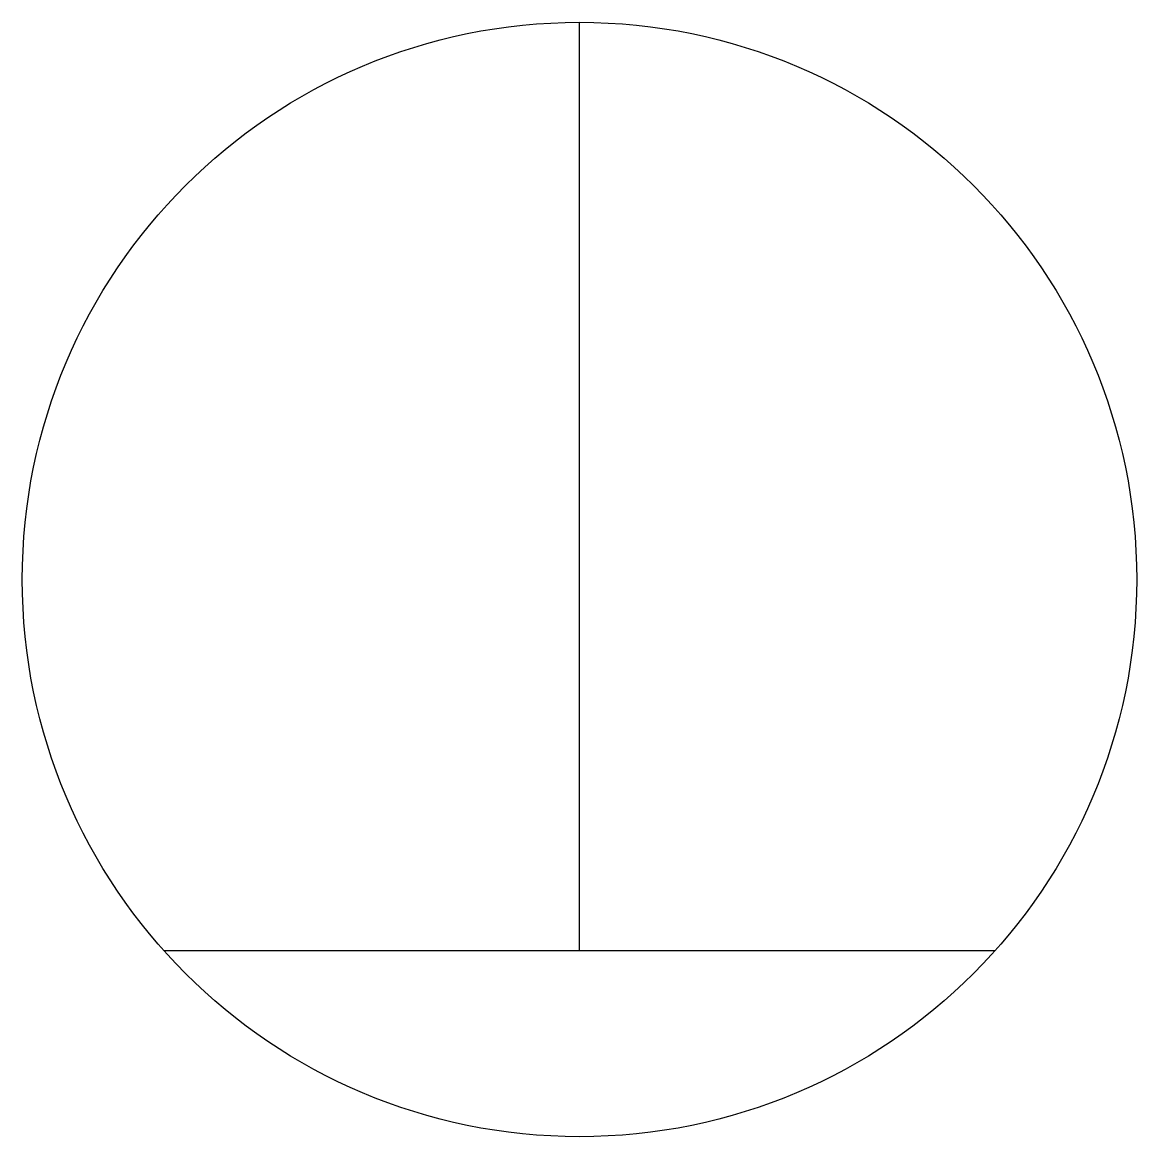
# Model space of a CAD drawing. Header units: millimetres. Extents: x -3 to 3, y -3 to 3.
import ezdxf

# ---------------------------------------------------------------- set-up
doc = ezdxf.new("R2010")
doc.units = ezdxf.units.MM
doc.layers.get('0').update_dxf_attribs({"linetype": 'CONTINUOUS'})

msp = doc.modelspace()

# ---------------------------------------------------------------- linework, layer by layer
for p, q in [((0, -2), (0, 3)), ((2.2361, -2), (-2.2361, -2))]:
    msp.add_line(p, q)
msp.add_circle((0, 0), 3)

doc.saveas('drawing.dxf')
